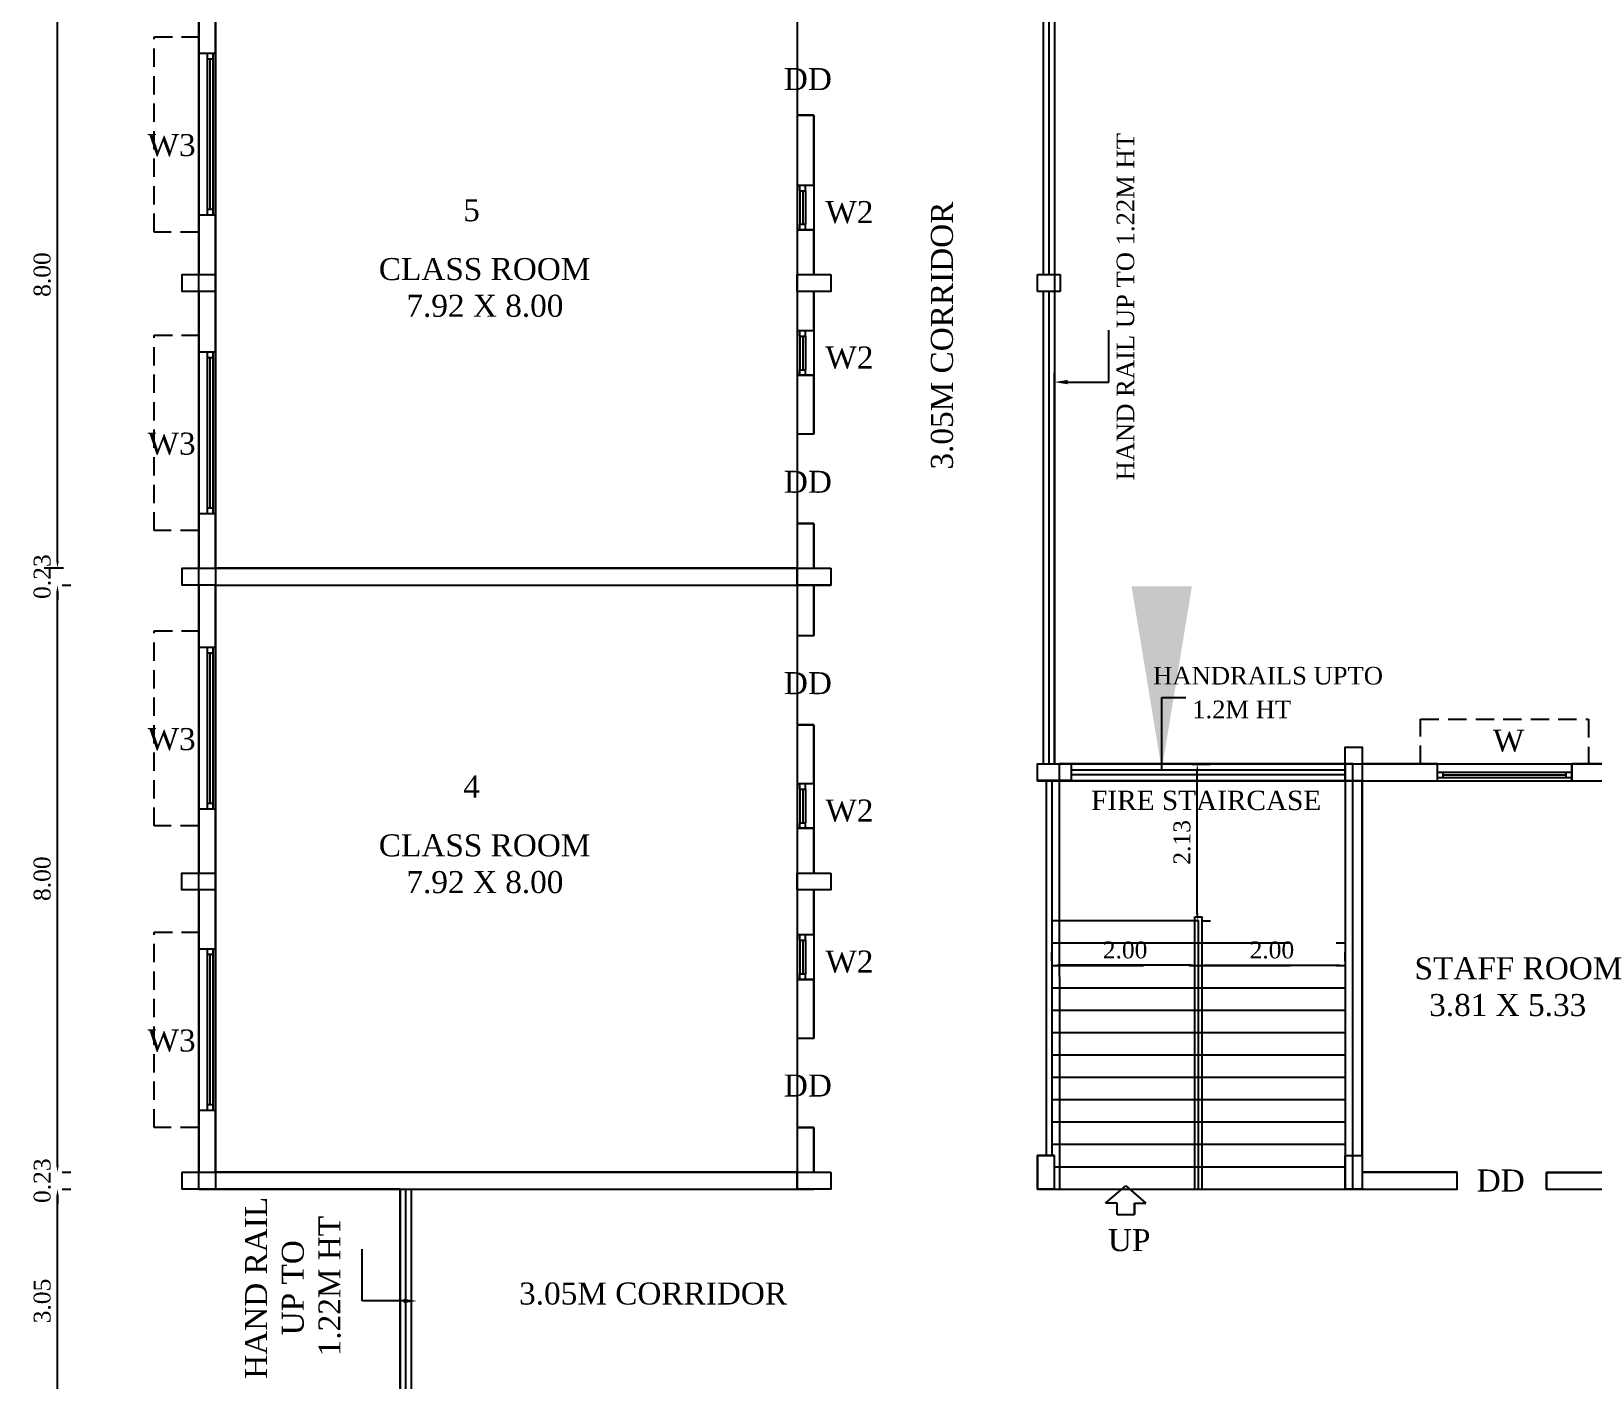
# Model space of a CAD drawing. Header units: metres. Extents: x 3616 to 3987, y 1122 to 1251.
# Drawn here: x 3828.12 to 3849.4, y 1166.84 to 1185.21 of the extents above; entities that cross this region are included whole.
import ezdxf
from ezdxf import colors
from ezdxf.entities.mleader import LeaderData, LeaderLine
from ezdxf.math import Vec2, Vec3

# ---------------------------------------------------------------- set-up
doc = ezdxf.new("R2010")
doc.units = ezdxf.units.M
doc.linetypes.add('DASHED2', pattern=[0.375, 0.25, -0.125])
for name, color, linetype in [('AR_JOINERIES', 251, 'Continuous'), ('BLK_1_FLR_1_BLT_UP_AREA', 26, 'Continuous'), ('BLK_1_FLR_1_FIRESTAIR_1', 1, 'Continuous'), ('BLK_1_FLR_1_REGULAR_ROOM_4', 117, 'Continuous'), ('BLK_1_FLR_1_REGULAR_ROOM_5', 117, 'Continuous')]:
    doc.layers.add(name, color=color, linetype=linetype)
doc.layers.add('text', color=7, linetype='Continuous', lineweight=5)
doc.layers.add('wall 1', color=23, linetype='Continuous', lineweight=18)
doc.styles.add('ANAND', font='times.ttf')
doc.styles.get("Standard").update_dxf_attribs({"font": 'arial.ttf'})
doc.dimstyles.new('ISO-25', dxfattribs={"dimtxt": 2.5, "dimasz": 2.5, "dimexe": 1.25, "dimexo": 0.625, "dimtad": 1, "dimtxsty": 'Standard', "dimcen": 2.5, "dimadec": 0, "dimazin": 0, "dimtfac": 1, "dimtmove": 0, "dimatfit": 3, "dimfxl": 0, "dimarcsym": 0})
doc.dimstyles.new('V1', dxfattribs={"dimtxt": 0.23, "dimasz": 0.1, "dimexe": 0.18, "dimexo": 0.0625, "dimgap": 0.09, "dimtad": 1, "dimzin": 0, "dimdsep": 46, "dimtxsty": 'ANAND', "dimcen": 0.09, "dimadec": 0, "dimazin": 0, "dimtfac": 1, "dimtix": 1, "dimtofl": 0, "dimtmove": 2, "dimatfit": 0, "dimfxl": 0, "dimtolj": 1, "dimtzin": 0, "dimarcsym": 0})

# ---------------------------------------------------------------- blocks, each defined once
blk = doc.blocks.new('W2a')
at = {"layer": 'AR_JOINERIES', "color": 42}
for p, q in [((0, 12), (9, 12)), ((1.5, 9), (1.5, 12)), ((1.5, 9), (4.5, 9)), ((1.5, 9), (1.5, -9)), ((3, 9), (3, -9)), ((4.5, 9), (4.5, 12)), ((4.5, 9), (4.5, -9)), ((0, -12), (9, -12)), ((1.5, -9), (4.5, -9)), ((1.5, -12), (1.5, -9)), ((4.5, -12), (4.5, -9))]:
    blk.add_line(p, q, dxfattribs=at)
blk = doc.blocks.new('*D137')
at = {"color": 0, "lineweight": -2}
for p, q in [((3828.543, 1169.436), (3828.661, 1169.436)), ((3828.481, 1166.488), (3828.481, 1169.336)), ((3828.543, 1166.388), (3828.661, 1166.388))]:
    blk.add_line(p, q, dxfattribs=at)
at = {"color": 0}
for points in [[(3828.464, 1169.336), (3828.497, 1169.336), (3828.481, 1169.436)], [(3828.464, 1166.488), (3828.497, 1166.488), (3828.481, 1166.388)]]:
    blk.add_solid(points, dxfattribs=at)
at = {"layer": 'Defpoints', "color": 0}
for p in [(3828.481, 1169.436), (3828.481, 1169.436), (3828.481, 1166.388)]:
    blk.add_point(p, dxfattribs=at)
at = {"color": 0, "insert": (3828.273, 1167.912), "char_height": 0.23, "attachment_point": 5, "rotation": 90, "style": 'ANAND'}
blk.add_mtext('\\A1;3.05', dxfattribs=at)
blk = doc.blocks.new('*D138')
at = {"color": 0, "lineweight": -2}
for p, q in [((3828.481, 1169.765), (3828.481, 1169.865)), ((3828.543, 1169.665), (3828.661, 1169.665)), ((3828.543, 1169.436), (3828.661, 1169.436)), ((3828.481, 1169.336), (3828.481, 1169.236))]:
    blk.add_line(p, q, dxfattribs=at)
at = {"color": 0}
for points in [[(3828.464, 1169.765), (3828.497, 1169.765), (3828.481, 1169.665)], [(3828.464, 1169.336), (3828.497, 1169.336), (3828.481, 1169.436)]]:
    blk.add_solid(points, dxfattribs=at)
at = {"layer": 'Defpoints', "color": 0}
for p in [(3828.481, 1169.665), (3828.481, 1169.665), (3828.481, 1169.436)]:
    blk.add_point(p, dxfattribs=at)
at = {"color": 0, "insert": (3828.273, 1169.551), "char_height": 0.23, "attachment_point": 5, "rotation": 90, "style": 'ANAND'}
blk.add_mtext('\\A1;0.23', dxfattribs=at)
blk = doc.blocks.new('*D139')
at = {"color": 0, "lineweight": -2}
for p, q in [((3828.543, 1177.666), (3828.661, 1177.666)), ((3828.481, 1169.765), (3828.481, 1177.566)), ((3828.543, 1169.665), (3828.661, 1169.665))]:
    blk.add_line(p, q, dxfattribs=at)
at = {"color": 0}
for points in [[(3828.464, 1177.566), (3828.497, 1177.566), (3828.481, 1177.666)], [(3828.464, 1169.765), (3828.497, 1169.765), (3828.481, 1169.665)]]:
    blk.add_solid(points, dxfattribs=at)
at = {"layer": 'Defpoints', "color": 0}
for p in [(3828.481, 1177.666), (3828.481, 1177.666), (3828.481, 1169.665)]:
    blk.add_point(p, dxfattribs=at)
at = {"color": 0, "insert": (3828.273, 1173.665), "char_height": 0.23, "attachment_point": 5, "rotation": 90, "style": 'ANAND'}
blk.add_mtext('\\A1;8.00', dxfattribs=at)
blk = doc.blocks.new('*D140')
at = {"color": 0, "lineweight": -2}
for p, q in [((3828.481, 1177.995), (3828.481, 1178.095)), ((3828.563, 1177.895), (3828.301, 1177.895)), ((3828.543, 1177.666), (3828.661, 1177.666)), ((3828.481, 1177.566), (3828.481, 1177.466))]:
    blk.add_line(p, q, dxfattribs=at)
at = {"color": 0}
for points in [[(3828.464, 1177.995), (3828.497, 1177.995), (3828.481, 1177.895)], [(3828.464, 1177.566), (3828.497, 1177.566), (3828.481, 1177.666)]]:
    blk.add_solid(points, dxfattribs=at)
at = {"layer": 'Defpoints', "color": 0}
for p in [(3828.481, 1177.895), (3828.626, 1177.895), (3828.481, 1177.666)]:
    blk.add_point(p, dxfattribs=at)
at = {"color": 0, "insert": (3828.273, 1177.78), "char_height": 0.23, "attachment_point": 5, "rotation": 90, "style": 'ANAND'}
blk.add_mtext('\\A1;0.23', dxfattribs=at)
blk = doc.blocks.new('*D141')
at = {"color": 0, "lineweight": -2}
for p, q in [((3828.481, 1177.995), (3828.481, 1185.796)), ((3828.543, 1185.896), (3828.661, 1185.896)), ((3828.563, 1177.895), (3828.301, 1177.895))]:
    blk.add_line(p, q, dxfattribs=at)
at = {"color": 0}
for points in [[(3828.464, 1185.796), (3828.497, 1185.796), (3828.481, 1185.896)], [(3828.464, 1177.995), (3828.497, 1177.995), (3828.481, 1177.895)]]:
    blk.add_solid(points, dxfattribs=at)
at = {"layer": 'Defpoints', "color": 0}
for p in [(3828.481, 1185.896), (3828.481, 1185.896), (3828.626, 1177.895)]:
    blk.add_point(p, dxfattribs=at)
at = {"color": 0, "insert": (3828.273, 1181.895), "char_height": 0.23, "attachment_point": 5, "rotation": 90, "style": 'ANAND'}
blk.add_mtext('\\A1;8.00', dxfattribs=at)
blk = doc.blocks.new('W6a')
at = {"layer": 'AR_JOINERIES', "color": 42}
for p, q in [((-36, 0), (-36, 9)), ((36, 0), (36, 9)), ((36, 4.5), (-36, 4.5)), ((36, 1.5), (-36, 1.5)), ((-33, 1.5), (-33, 4.5)), ((33, 3), (-33, 3)), ((33, 1.5), (33, 4.5))]:
    blk.add_line(p, q, dxfattribs=at)
blk = doc.blocks.new('ARROW')
for p, q in [((-10.5, 6), (0, 15)), ((0, 15), (10.5, 6)), ((-4.5, 6), (-10.5, 6)), ((-4.5, 0), (-4.5, 6)), ((-4.5, 0), (4.5, 0)), ((4.5, 6), (10.5, 6)), ((4.5, 6), (4.5, 0)), ((4.5, 0), (4.5, 6))]:
    blk.add_line(p, q)
blk = doc.blocks.new('*D409')
at = {"layer": 'Defpoints', "color": 0}
for p in [(3842.027, 1172.485), (3842.027, 1172.485), (3844.027, 1172.485)]:
    blk.add_point(p, dxfattribs=at)
at = {"layer": 'wall 1', "color": 0, "lineweight": -2}
for p, q in [((3842.027, 1172.547), (3842.027, 1172.665)), ((3844.027, 1172.547), (3844.027, 1172.665)), ((3843.927, 1172.485), (3842.127, 1172.485))]:
    blk.add_line(p, q, dxfattribs=at)
at = {"layer": 'wall 1', "color": 0}
for points in [[(3842.127, 1172.501), (3842.127, 1172.468), (3842.027, 1172.485)], [(3843.927, 1172.501), (3843.927, 1172.468), (3844.027, 1172.485)]]:
    blk.add_solid(points, dxfattribs=at)
at = {"layer": 'wall 1', "color": 0, "lineweight": -2, "insert": (3843.027, 1172.692), "char_height": 0.23, "attachment_point": 5, "style": 'ANAND'}
blk.add_mtext('\\A1;2.00', dxfattribs=at)
blk = doc.blocks.new('*D410')
at = {"layer": 'Defpoints', "color": 0}
for p in [(3844.027, 1172.485), (3846.027, 1172.485), (3846.027, 1172.485)]:
    blk.add_point(p, dxfattribs=at)
at = {"layer": 'wall 1', "color": 0, "lineweight": -2}
for p, q in [((3844.027, 1172.547), (3844.027, 1172.665)), ((3846.027, 1172.547), (3846.027, 1172.665)), ((3844.127, 1172.485), (3845.927, 1172.485))]:
    blk.add_line(p, q, dxfattribs=at)
at = {"layer": 'wall 1', "color": 0}
for points in [[(3844.127, 1172.501), (3844.127, 1172.468), (3844.027, 1172.485)], [(3845.927, 1172.501), (3845.927, 1172.468), (3846.027, 1172.485)]]:
    blk.add_solid(points, dxfattribs=at)
at = {"layer": 'wall 1', "color": 0, "lineweight": -2, "insert": (3845.027, 1172.692), "char_height": 0.23, "attachment_point": 5, "style": 'ANAND'}
blk.add_mtext('\\A1;2.00', dxfattribs=at)
blk = doc.blocks.new('*D408')
at = {"layer": 'Defpoints', "color": 0}
for p in [(3843.874, 1175.227), (3844.011, 1175.227), (3844.01, 1173.093)]:
    blk.add_point(p, dxfattribs=at)
at = {"layer": 'wall 1', "color": 0, "lineweight": -2}
for p, q in [((3843.937, 1175.227), (3844.191, 1175.227)), ((3844.011, 1173.193), (3844.011, 1175.127)), ((3844.073, 1173.093), (3844.191, 1173.093))]:
    blk.add_line(p, q, dxfattribs=at)
at = {"layer": 'wall 1', "color": 0}
for points in [[(3843.994, 1175.127), (3844.027, 1175.127), (3844.011, 1175.227)], [(3843.994, 1173.193), (3844.027, 1173.193), (3844.011, 1173.093)]]:
    blk.add_solid(points, dxfattribs=at)
at = {"layer": 'wall 1', "color": 0, "lineweight": -2, "insert": (3843.803, 1174.16), "char_height": 0.23, "attachment_point": 5, "rotation": 90, "style": 'ANAND'}
blk.add_mtext('\\A1;2.13', dxfattribs=at)

msp = doc.modelspace()

# ---------------------------------------------------------------- linework, layer by layer
at = {"lineweight": -2}
for p, q in [((3830.63423, 1186.12411, -0.0324), (3830.63423, 1177.89451, -0.0324)), ((3830.40563, 1185.89551, -0.0324), (3830.40563, 1181.89501, -0.0324)), ((3841.91183, 1185.89551, -0.0324), (3841.91183, 1181.89501, -0.0324)), ((3841.98803, 1185.89551, -0.0324), (3841.98803, 1181.89501, -0.0324)), ((3842.06423, 1185.89551, -0.0324), (3842.06423, 1181.89501, -0.0324)), ((3838.55903, 1184.06671, -0.0324), (3838.55903, 1179.72331, -0.0324)), ((3838.55903, 1184.06671, -0.0324), (3838.78763, 1184.06671, -0.0324)), ((3838.78763, 1184.06671, -0.0324), (3838.78763, 1181.89501, -0.0324)), ((3838.55903, 1183.11421, -0.0324), (3838.78763, 1183.11421, -0.0324)), ((3838.55903, 1182.50461, -0.0324), (3838.78763, 1182.50461, -0.0324)), ((3830.17703, 1181.66641, -0.0324), (3830.17703, 1181.89501, -0.0324)), ((3830.17703, 1181.89501, -0.0324), (3830.63423, 1181.89501, -0.0324)), ((3830.63423, 1181.89501, -0.0324), (3830.63423, 1181.66641, -0.0324)), ((3838.55903, 1181.66641, -0.0324), (3838.55903, 1181.89501, -0.0324)), ((3838.55903, 1181.89501, -0.0324), (3839.01623, 1181.89501, -0.0324)), ((3839.01623, 1181.89501, -0.0324), (3839.01623, 1181.66641, -0.0324)), ((3841.83563, 1181.66641, -0.0324), (3841.83563, 1181.89501, -0.0324)), ((3841.83563, 1181.89501, -0.0324), (3842.14043, 1181.89501, -0.0324)), ((3842.14043, 1181.89501, -0.0324), (3842.14043, 1181.66641, -0.0324)), ((3830.63423, 1181.66641, -0.0324), (3830.17703, 1181.66641, -0.0324)), ((3830.40563, 1181.66641, -0.0324), (3830.40563, 1177.89451, -0.0324)), ((3839.01623, 1181.66641, -0.0324), (3838.55903, 1181.66641, -0.0324)), ((3838.78763, 1181.66641, -0.0324), (3838.78763, 1179.72331, -0.0324)), ((3842.14043, 1181.66641, -0.0324), (3841.83563, 1181.66641, -0.0324)), ((3841.91007, 1181.66641, -0.0324), (3841.91007, 1175.22785, -0.0324)), ((3841.98627, 1181.66641, -0.0324), (3841.98627, 1175.22785, -0.0324)), ((3842.06423, 1181.66641, -0.0324), (3842.06423, 1175.22785, -0.0324)), ((3838.55903, 1181.13301, -0.0324), (3838.78763, 1181.13301, -0.0324)), ((3838.55903, 1180.52341, -0.0324), (3838.78763, 1180.52341, -0.0324)), ((3838.55903, 1179.72331, -0.0324), (3838.78763, 1179.72331, -0.0324)), ((3838.55903, 1178.50411, -0.0324), (3838.55903, 1176.98026, -0.0324)), ((3838.55903, 1178.50411, -0.0324), (3838.78763, 1178.50411, -0.0324)), ((3838.78763, 1178.50411, -0.0324), (3838.78763, 1177.89451, -0.0324)), ((3830.17703, 1177.66591, -0.0324), (3830.17703, 1177.89451, -0.0324)), ((3830.17703, 1177.89451, -0.0324), (3830.63423, 1177.89451, -0.0324)), ((3830.63423, 1177.89451, -0.0324), (3839.01623, 1177.89451, -0.0324)), ((3830.63423, 1177.89451, -0.0324), (3830.63423, 1177.66591, -0.0324)), ((3838.55903, 1177.66591, -0.0324), (3838.55903, 1177.89451, -0.0324)), ((3838.55903, 1177.89451, -0.0324), (3839.01623, 1177.89451, -0.0324)), ((3839.01623, 1177.89451, -0.0324), (3839.01623, 1177.66591, -0.0324)), ((3830.63423, 1177.66591, -0.0324), (3830.17703, 1177.66591, -0.0324)), ((3830.40563, 1177.66591, -0.0324), (3830.40563, 1173.74161, -0.0324)), ((3830.63423, 1177.66591, -0.0324), (3830.63423, 1169.66491, -0.0324)), ((3830.63423, 1177.66591, -0.0324), (3839.01623, 1177.66591, -0.0324)), ((3839.01623, 1177.66591, -0.0324), (3838.55903, 1177.66591, -0.0324)), ((3838.78763, 1177.66591, -0.0324), (3838.78763, 1176.98026, -0.0324)), ((3838.55903, 1176.98026, -0.0324), (3838.78763, 1176.98026, -0.0324)), ((3838.55903, 1175.76091, -0.0324), (3838.55903, 1171.49371, -0.0324)), ((3838.55903, 1175.76091, -0.0324), (3838.78763, 1175.76091, -0.0324)), ((3838.78763, 1175.76091, -0.0324), (3838.78763, 1173.74161, -0.0324)), ((3846.02663, 1175.00257, -0.0324), (3846.02663, 1175.45977, -0.0324)), ((3846.02663, 1175.45645, -0.0324), (3846.25523, 1175.45645, -0.0324)), ((3846.02663, 1174.99925, -0.0324), (3846.02663, 1175.45645, -0.0324)), ((3846.25523, 1175.45645, -0.0324), (3846.25523, 1174.99925, -0.0324)), ((3841.83563, 1175.23117, -0.0324), (3846.02663, 1175.23027, -0.0324)), ((3841.83563, 1175.00497, -0.0324), (3841.83563, 1175.23117, -0.0324)), ((3841.83563, 1175.22785, -0.0324), (3846.02663, 1175.22785, -0.0324)), ((3841.83563, 1174.99925, -0.0324), (3841.83563, 1175.22785, -0.0324)), ((3841.83563, 1175.22785, -0.0324), (3842.14043, 1175.22785, -0.0324)), ((3846.02663, 1175.23022, -0.0324), (3846.02663, 1169.43665, -0.0324)), ((3846.25523, 1175.23022, -0.0324), (3846.25523, 1169.43665, -0.0324)), ((3846.25523, 1175.22785, -0.0324), (3850.06523, 1175.22785, -0.0324)), ((3838.55903, 1174.96081, -0.0324), (3838.78763, 1174.96081, -0.0324)), ((3841.83563, 1174.99925, -0.0324), (3846.25523, 1174.99925, -0.0324)), ((3842.14043, 1174.99925, -0.0324), (3841.83563, 1174.99925, -0.0324)), ((3841.95043, 1175.00247, -0.0324), (3841.95043, 1169.89385, -0.0324)), ((3842.02663, 1175.00247, -0.0324), (3842.02663, 1169.89385, -0.0324)), ((3846.25523, 1174.99925, -0.0324), (3846.02663, 1174.99925, -0.0324)), ((3846.2552, 1174.99925, -0.0324), (3850.06523, 1174.99825, -0.0324)), ((3838.55903, 1174.35121, -0.0324), (3838.78763, 1174.35121, -0.0324)), ((3830.63423, 1173.74161, -0.0324), (3830.63423, 1173.51301, -0.0324)), ((3838.55903, 1173.51301, -0.0324), (3838.55903, 1173.74161, -0.0324)), ((3838.55903, 1173.74161, -0.0324), (3839.01623, 1173.74161, -0.0324)), ((3839.01623, 1173.74161, -0.0324), (3839.01623, 1173.51301, -0.0324)), ((3830.40563, 1173.51301, -0.0324), (3830.40563, 1169.66491, -0.0324)), ((3839.01623, 1173.51301, -0.0324), (3838.55903, 1173.51301, -0.0324)), ((3838.78763, 1173.51301, -0.0324), (3838.78763, 1171.49371, -0.0324)), ((3843.97583, 1171.26545, -0.0324), (3843.97583, 1173.14505, -0.0324)), ((3844.02663, 1169.43665, -0.0324), (3844.02663, 1173.09425, -0.0324)), ((3844.07743, 1169.43665, -0.0324), (3844.07743, 1173.14505, -0.0324)), ((3838.55903, 1172.90341, -0.0324), (3838.78763, 1172.90341, -0.0324)), ((3838.55903, 1172.29381, -0.0324), (3838.78763, 1172.29381, -0.0324)), ((3838.55903, 1171.49371, -0.0324), (3838.78763, 1171.49371, -0.0324)), ((3843.97583, 1169.43665, -0.0324), (3843.97583, 1171.26545, -0.0324)), ((3844.02663, 1169.43665, -0.0324), (3844.02663, 1171.26545, -0.0324)), ((3838.55903, 1170.27451, -0.0324), (3838.55903, 1169.43631, -0.0324)), ((3838.55903, 1170.27451, -0.0324), (3838.78763, 1170.27451, -0.0324)), ((3838.78763, 1170.27451, -0.0324), (3838.78763, 1169.66491, -0.0324)), ((3846.02663, 1169.89385, -0.0324), (3846.25523, 1169.89385, -0.0324)), ((3846.02663, 1169.43665, -0.0324), (3846.02663, 1169.89385, -0.0324)), ((3846.25523, 1169.89385, -0.0324), (3846.25523, 1169.43665, -0.0324)), ((3830.17703, 1169.43631, -0.0324), (3830.17703, 1169.66491, -0.0324)), ((3830.17703, 1169.66491, -0.0324), (3830.63423, 1169.66491, -0.0324)), ((3830.63423, 1169.66491, -0.0324), (3838.78763, 1169.66491, -0.0324)), ((3830.63423, 1169.66491, -0.0324), (3830.63423, 1169.43631, -0.0324)), ((3838.55903, 1169.43631, -0.0324), (3838.55903, 1169.66491, -0.0324)), ((3838.55903, 1169.66491, -0.0324), (3839.01623, 1169.66491, -0.0324)), ((3839.01623, 1169.66491, -0.0324), (3839.01623, 1169.43631, -0.0324)), ((3846.25392, 1169.66525, -0.0324), (3847.54934, 1169.66491, -0.0324)), ((3847.54928, 1169.43631, -0.0324), (3847.54934, 1169.66491, -0.0324)), ((3848.76848, 1169.43631, -0.0324), (3848.76854, 1169.66459, -0.0324)), ((3848.76854, 1169.66459, -0.0324), (3850.06395, 1169.66425, -0.0324)), ((3830.63423, 1169.43631, -0.0324), (3830.17703, 1169.43631, -0.0324)), ((3830.40563, 1169.43631, -0.0324), (3838.78763, 1169.43631, -0.0324)), ((3833.14809, 1169.43631, -0.0324), (3833.14809, 1166.38831, -0.0324)), ((3833.22429, 1169.43631, -0.0324), (3833.22429, 1166.38831, -0.0324)), ((3833.30049, 1169.43631, -0.0324), (3833.30049, 1166.38831, -0.0324)), ((3839.01623, 1169.43631, -0.0324), (3838.55903, 1169.43631, -0.0324)), ((3846.02663, 1169.43665, -0.0324), (3846.25523, 1169.43665, -0.0324)), ((3846.25523, 1169.43665, -0.0324), (3846.02663, 1169.43665, -0.0324)), ((3846.25386, 1169.43665, -0.0324), (3847.54928, 1169.43631, -0.0324)), ((3848.76848, 1169.43631, -0.0324), (3850.06523, 1169.43631, -0.0324))]:
    msp.add_line(p, q, dxfattribs=at)
at = {"linetype": 'DASHED2'}
for p, q in [((3829.79563, 1182.47496, -0.0324), (3829.79563, 1185.13496, -0.0324)), ((3829.79563, 1185.13496, -0.0324), (3830.40563, 1185.13496, -0.0324)), ((3830.40563, 1182.47496, -0.0324), (3829.79563, 1182.47496, -0.0324)), ((3829.79563, 1178.40782, -0.0324), (3829.79563, 1181.06782, -0.0324)), ((3829.79563, 1181.06782, -0.0324), (3830.40563, 1181.06782, -0.0324)), ((3830.40563, 1178.40782, -0.0324), (3829.79563, 1178.40782, -0.0324)), ((3829.79563, 1174.38295, -0.0324), (3829.79563, 1177.04295, -0.0324)), ((3829.79563, 1177.04295, -0.0324), (3830.40563, 1177.04295, -0.0324)), ((3847.05393, 1175.22785, -0.0324), (3847.05393, 1175.83785, -0.0324)), ((3847.05393, 1175.83785, -0.0324), (3849.34273, 1175.83785, -0.0324)), ((3849.34273, 1175.83785, -0.0324), (3849.34273, 1175.22785, -0.0324)), ((3830.40563, 1174.38295, -0.0324), (3829.79563, 1174.38295, -0.0324)), ((3829.79563, 1170.27643, -0.0324), (3829.79563, 1172.93643, -0.0324)), ((3829.79563, 1172.93643, -0.0324), (3830.40563, 1172.93643, -0.0324)), ((3830.40563, 1170.27643, -0.0324), (3829.79563, 1170.27643, -0.0324))]:
    msp.add_line(p, q, dxfattribs=at)
for p, q in [((3830.63423, 1184.90496, -0.0324), (3830.40563, 1184.90496, -0.0324)), ((3830.51993, 1184.90496, -0.0324), (3830.51993, 1182.70496, -0.0324)), ((3830.59613, 1184.90496, -0.0324), (3830.59613, 1182.70496, -0.0324)), ((3830.59613, 1184.82876, -0.0324), (3830.51993, 1184.82876, -0.0324)), ((3830.55803, 1184.82876, -0.0324), (3830.55803, 1182.78116, -0.0324)), ((3830.59613, 1182.78116, -0.0324), (3830.51993, 1182.78116, -0.0324)), ((3830.63423, 1182.70496, -0.0324), (3830.40563, 1182.70496, -0.0324)), ((3842.80729, 1180.43042, -0.0324), (3842.80729, 1181.13816, -0.0324)), ((3830.63423, 1180.83782, -0.0324), (3830.40563, 1180.83782, -0.0324)), ((3830.51993, 1180.83782, -0.0324), (3830.51993, 1178.63782, -0.0324)), ((3830.59613, 1180.76162, -0.0324), (3830.51993, 1180.76162, -0.0324)), ((3830.55803, 1180.76162, -0.0324), (3830.55803, 1178.71402, -0.0324)), ((3830.59613, 1180.83782, -0.0324), (3830.59613, 1178.63782, -0.0324)), ((3830.63423, 1178.63782, -0.0324), (3830.40563, 1178.63782, -0.0324)), ((3830.59613, 1178.71402, -0.0324), (3830.51993, 1178.71402, -0.0324)), ((3830.63423, 1176.81295, -0.0324), (3830.40563, 1176.81295, -0.0324)), ((3830.51993, 1176.81295, -0.0324), (3830.51993, 1174.61295, -0.0324)), ((3830.59613, 1176.81295, -0.0324), (3830.59613, 1174.61295, -0.0324)), ((3830.59613, 1176.73675, -0.0324), (3830.51993, 1176.73675, -0.0324)), ((3830.55803, 1176.73675, -0.0324), (3830.55803, 1174.68915, -0.0324)), ((3830.59613, 1174.68915, -0.0324), (3830.51993, 1174.68915, -0.0324)), ((3830.63423, 1174.61295, -0.0324), (3830.40563, 1174.61295, -0.0324)), ((3830.63423, 1172.70643, -0.0324), (3830.40563, 1172.70643, -0.0324)), ((3830.51993, 1172.70643, -0.0324), (3830.51993, 1170.50643, -0.0324)), ((3830.59613, 1172.63023, -0.0324), (3830.51993, 1172.63023, -0.0324)), ((3830.55803, 1172.63023, -0.0324), (3830.55803, 1170.58263, -0.0324)), ((3830.59613, 1172.70643, -0.0324), (3830.59613, 1170.50643, -0.0324)), ((3830.63423, 1170.50643, -0.0324), (3830.40563, 1170.50643, -0.0324)), ((3830.59613, 1170.58263, -0.0324), (3830.51993, 1170.58263, -0.0324)), ((3832.63363, 1167.91231, -0.0324), (3832.63363, 1168.62006, -0.0324))]:
    msp.add_line(p, q)
at = {"color": 7, "lineweight": -2}
for p, q in [((3846.02663, 1174.99925, -0.0324), (3846.02663, 1175.45645, -0.0324)), ((3841.83563, 1169.89385, -0.0324), (3842.06423, 1169.89385, -0.0324)), ((3841.83563, 1169.43665, -0.0324), (3841.83563, 1169.89385, -0.0324)), ((3842.06423, 1169.43665, -0.0324), (3841.83563, 1169.43665, -0.0324)), ((3842.06423, 1169.43665, -0.0324), (3841.83563, 1169.43665, -0.0324))]:
    msp.add_line(p, q, dxfattribs=at)
at = {"color": 5}
for p, q in [((3842.29283, 1175.14628, -0.0324), (3846.02663, 1175.14628, -0.0324)), ((3842.29283, 1175.08322, -0.0324), (3846.02663, 1175.08322, -0.0324))]:
    msp.add_line(p, q, dxfattribs=at)
at = {"linetype": 'DASHED2', "lineweight": -2, "ltscale": 5}
for p, q in [((3843.97583, 1173.14505, -0.0324), (3844.07743, 1173.14505, -0.0324)), ((3844.02663, 1171.26545, -0.0324), (3844.02663, 1173.09425, -0.0324)), ((3842.02663, 1172.48465, -0.0324), (3844.02663, 1172.48465, -0.0324)), ((3844.02663, 1172.48465, -0.0324), (3846.02663, 1172.48465, -0.0324))]:
    msp.add_line(p, q, dxfattribs=at)
at = {"lineweight": -2, "elevation": -0.0324}
for points in [[(3838.78763, 1184.06671), (3838.71989, 1184.06671), (3838.55903, 1184.06671), (3838.55903, 1183.11421), (3838.78763, 1183.11421)], [(3838.78763, 1182.50461), (3838.55903, 1182.50461), (3838.55903, 1181.89501), (3838.78763, 1181.89501)], [(3830.63423, 1181.89501), (3830.63423, 1181.66641), (3830.17703, 1181.66641), (3830.17703, 1181.89501)], [(3839.01623, 1181.89501), (3839.01623, 1181.66641), (3838.55903, 1181.66641), (3838.55903, 1181.89501)], [(3838.78763, 1181.66641), (3838.55903, 1181.66641), (3838.55903, 1181.13301), (3838.78763, 1181.13301)], [(3838.78763, 1180.29547), (3838.78763, 1180.52341), (3838.55903, 1180.52341), (3838.55903, 1179.72331), (3838.78763, 1179.72331)], [(3838.78763, 1178.50411), (3838.71989, 1178.50411), (3838.55903, 1178.50411), (3838.55903, 1177.89451), (3838.78763, 1177.89451)], [(3830.63423, 1177.89451), (3830.63423, 1177.66591), (3830.17703, 1177.66591), (3830.17703, 1177.89451)], [(3839.01623, 1177.89451), (3839.01623, 1177.66591), (3838.55903, 1177.66591), (3838.55903, 1177.89451)], [(3838.78763, 1177.55227), (3838.78763, 1177.66591), (3838.55903, 1177.66591), (3838.55903, 1176.98026), (3838.78763, 1176.98026)], [(3838.78763, 1175.76091), (3838.71989, 1175.76091), (3838.55903, 1175.76091), (3838.55903, 1174.96081), (3838.78763, 1174.96081)], [(3846.02663, 1175.45645), (3846.25523, 1175.45645), (3846.25523, 1174.99925), (3846.02663, 1174.99925)], [(3842.29283, 1175.23117), (3842.29283, 1175.00497), (3841.83563, 1175.00497), (3841.83563, 1175.23117)], [(3842.29283, 1175.22785), (3842.29283, 1174.99925), (3841.83563, 1174.99925), (3841.83563, 1175.22785)], [(3847.28393, 1175.22785), (3846.25523, 1175.22785), (3846.25523, 1174.99925), (3847.28393, 1174.99925)], [(3850.06523, 1175.22785), (3849.11273, 1175.22785), (3849.11273, 1174.99925), (3850.06523, 1174.99925)], [(3846.25523, 1174.99925), (3846.02663, 1174.99925), (3846.02663, 1169.89385), (3846.25523, 1169.89385)], [(3838.78763, 1174.35121), (3838.55903, 1174.35121), (3838.55903, 1173.74161), (3838.78763, 1173.74161)], [(3830.63423, 1173.74161), (3830.63423, 1173.51301), (3830.17511, 1173.51301), (3830.17511, 1173.74161)], [(3839.01623, 1173.74161), (3839.01623, 1173.51301), (3838.55903, 1173.51301), (3838.55903, 1173.74161)], [(3838.78763, 1173.51301), (3838.55903, 1173.51301), (3838.55903, 1172.90341), (3838.78763, 1172.90341)], [(3838.78763, 1172.06587), (3838.78763, 1172.29381), (3838.55903, 1172.29381), (3838.55903, 1171.49371), (3838.78763, 1171.49371)], [(3838.78763, 1170.27451), (3838.71989, 1170.27451), (3838.55903, 1170.27451), (3838.55903, 1169.66491), (3838.78763, 1169.66491)], [(3830.63423, 1169.66491), (3830.63423, 1169.43631), (3830.17703, 1169.43631), (3830.17703, 1169.66491)], [(3839.01623, 1169.66491), (3839.01623, 1169.43631), (3838.55903, 1169.43631), (3838.55903, 1169.66491)], [(3847.54934, 1169.66491), (3846.25523, 1169.66525), (3846.25523, 1169.43665), (3847.54928, 1169.43631), (3847.54928, 1169.50404)], [(3850.06523, 1169.66425), (3848.76854, 1169.66459), (3848.76848, 1169.43631), (3850.06523, 1169.43631)]]:
    msp.add_lwpolyline(points, close=True, dxfattribs=at)
at = {"color": 5, "elevation": -0.0324}
for points in [[(3846.02663, 1175.22707), (3842.29283, 1175.22707), (3842.29283, 1175.00243), (3846.02663, 1175.00243)], [(3842.06423, 1169.89385), (3841.83563, 1169.89385), (3841.83563, 1169.43665), (3842.06423, 1169.43665)]]:
    msp.add_lwpolyline(points, close=True, dxfattribs=at)
at = {"layer": 'BLK_1_FLR_1_BLT_UP_AREA', "color": 26, "ltscale": 400, "elevation": -0.0324}
msp.add_lwpolyline([(3830.40563, 1205.17411), (3858.52343, 1205.17411), (3858.52343, 1194.12511), (3846.25523, 1194.12511), (3846.25523, 1185.89551), (3842.06423, 1185.89551), (3842.06195, 1175.2278), (3850.06523, 1175.22951), (3850.06523, 1177.89616), (3866.75303, 1177.89291), (3866.75303, 1158.61591), (3841.83563, 1158.61591), (3841.83563, 1159.94941), (3838.78763, 1159.94941), (3838.78763, 1158.61591), (3830.40563, 1158.61591), (3830.40563, 1166.38831), (3833.14883, 1166.38831), (3833.14883, 1169.43631), (3830.40563, 1169.43631)], close=True, dxfattribs=at)
at = {"layer": 'BLK_1_FLR_1_FIRESTAIR_1', "linetype": 'Continuous', "elevation": -0.0324}
msp.add_lwpolyline([(3842.13175, 1169.43422), (3846.13175, 1169.43502), (3846.13058, 1175.22867), (3842.13058, 1175.22782)], close=True, dxfattribs=at)
at = {"layer": 'BLK_1_FLR_1_REGULAR_ROOM_4', "color": 3, "elevation": -0.0324}
msp.add_lwpolyline([(3830.63423, 1177.66591), (3838.55903, 1177.66591), (3838.55903, 1169.66491), (3830.63423, 1169.66491)], close=True, dxfattribs=at)
at = {"layer": 'BLK_1_FLR_1_REGULAR_ROOM_5', "color": 3, "elevation": -0.0324}
msp.add_lwpolyline([(3830.63423, 1185.89551), (3838.55903, 1185.89551), (3838.55903, 1177.89451), (3830.63423, 1177.89451)], close=True, dxfattribs=at)
at = {"layer": 'wall 1', "lineweight": -2}
for p, q in [((3841.83563, 1175.22796, -0.0324), (3846.02663, 1175.22707, -0.0324)), ((3842.02663, 1173.09425, -0.0324), (3844.02663, 1173.09425, -0.0324)), ((3842.02663, 1172.78945, -0.0324), (3844.02663, 1172.78945, -0.0324)), ((3842.02663, 1172.17985, -0.0324), (3844.02663, 1172.17985, -0.0324)), ((3844.02663, 1172.17985, -0.0324), (3846.02663, 1172.17985, -0.0324)), ((3842.02663, 1171.87505, -0.0324), (3844.02663, 1171.87505, -0.0324)), ((3844.02663, 1171.87505, -0.0324), (3846.02663, 1171.87505, -0.0324)), ((3842.02663, 1171.57025, -0.0324), (3844.02663, 1171.57025, -0.0324)), ((3844.02663, 1171.57025, -0.0324), (3846.02663, 1171.57025, -0.0324)), ((3842.02663, 1171.26545, -0.0324), (3844.02663, 1171.26545, -0.0324)), ((3844.02663, 1171.26545, -0.0324), (3846.02663, 1171.26545, -0.0324)), ((3842.02663, 1170.96065, -0.0324), (3844.02663, 1170.96065, -0.0324)), ((3844.02663, 1170.96065, -0.0324), (3846.02663, 1170.96065, -0.0324)), ((3842.02663, 1170.65585, -0.0324), (3844.02663, 1170.65585, -0.0324)), ((3844.02663, 1170.65585, -0.0324), (3846.02663, 1170.65585, -0.0324)), ((3842.02663, 1170.35105, -0.0324), (3844.02663, 1170.35105, -0.0324)), ((3844.02663, 1170.35105, -0.0324), (3846.02663, 1170.35105, -0.0324)), ((3842.02663, 1170.04625, -0.0324), (3844.02663, 1170.04625, -0.0324)), ((3844.02663, 1170.04625, -0.0324), (3846.02663, 1170.04625, -0.0324)), ((3842.06423, 1169.74145, -0.0324), (3844.02663, 1169.74145, -0.0324)), ((3844.02663, 1169.74145, -0.0324), (3846.02663, 1169.74145, -0.0324)), ((3842.02663, 1169.43665, -0.0324), (3844.02663, 1169.43665, -0.0324)), ((3844.02663, 1169.43665, -0.0324), (3846.02663, 1169.43665, -0.0324))]:
    msp.add_line(p, q, dxfattribs=at)
at = {"layer": 'wall 1', "linetype": 'DASHED2', "lineweight": -2, "ltscale": 5}
msp.add_line((3844.02663, 1172.78945, -0.0324), (3846.02663, 1172.78945, -0.0324), dxfattribs=at)

# ---------------------------------------------------------------- block references
at = {"lineweight": -2, "xscale": 0.0254, "yscale": 0.0254, "zscale": 0.0254}
for name, p in [('W2a', (3838.55903, 1182.80941, -0.0324)), ('W2a', (3838.55903, 1180.82821, -0.0324)), ('W6a', (3848.19833, 1174.99925, -0.0324)), ('W2a', (3838.55903, 1174.65601, -0.0324)), ('W2a', (3838.55903, 1172.59861, -0.0324))]:
    msp.add_blockref(name, p, dxfattribs=at)
at = {"xscale": 0.02619375, "yscale": 0.02619375, "zscale": 0.02619375}
msp.add_blockref('ARROW', (3843.03665, 1169.0886, -0.0324), dxfattribs=at)

# ---------------------------------------------------------------- texts
at = {"style": 'ANAND'}
for s, p in [('DD', (3838.3776, 1184.40875, -0.0324)), ('W3', (3829.70784, 1183.5092, -0.0324)), ('5', (3834.00848, 1182.62196, -0.0324)), ('W2', (3838.94387, 1182.59673, -0.0324)), ('W2', (3838.94387, 1180.61553, -0.0324)), ('W3', (3829.70784, 1179.44205, -0.0324)), ('DD', (3838.3776, 1178.92235, -0.0324)), ('DD', (3838.3776, 1176.17915, -0.0324)), ('W3', (3829.70784, 1175.41719, -0.0324)), ('W', (3848.03808, 1175.3958, -0.0324)), ('4', (3834.00848, 1174.77097, -0.0324)), ('W2', (3838.94387, 1174.44333, -0.0324)), ('W2', (3838.94387, 1172.38593, -0.0324)), ('W3', (3829.70784, 1171.31066, -0.0324)), ('DD', (3838.3776, 1170.69735, -0.0324)), ('DD', (3847.81777, 1169.40339, -0.0324)), ('UP', (3842.79333, 1168.59095, -0.0324)), ('3.05M CORRIDOR ', (3834.7701, 1167.86374, -0.0324))]:
    msp.add_text(s, height=0.3, dxfattribs=at).set_placement(p)
for s, height, p in [('HAND RAIL UP TO 1.22M HT', 0.24, (3843.15123, 1179.09086, -0.0324)), ('3.05M CORRIDOR ', 0.3, (3840.681, 1179.2386, -0.0324))]:
    msp.add_text(s, height=height, rotation=90, dxfattribs=at).set_placement(p)
at = {"char_height": 0.3, "attachment_point": 1, "style": 'ANAND'}
for s, insert, width in [('{\\W1.921818; }CLASS ROOM   \\P{\\W5.234318; }7.92 X 8.00', (3832.64115, 1182.12021, -0.0324), 3.2188771), ('{\\W1.921818; }CLASS ROOM   \\P{\\W5.234318; }7.92 X 8.00', (3832.64115, 1174.26923, -0.0324), 3.2188771), ('{\\W6.223632; }   STAFF ROOM\\P{\\W5.49414;  }3.81 X 5.33', (3845.92571, 1172.59448, -0.06481), 4.4708003)]:
    msp.add_mtext(s, dxfattribs=dict(at, insert=insert, width=width))
at = {"insert": (3831.03581, 1165.10969, -0.0324), "char_height": 0.3, "width": 5.8119722, "attachment_point": 1, "rotation": 90, "style": 'ANAND'}
msp.add_mtext('{\\W7.68735;  }HAND RAIL \\P{\\W6.86871;   }UP TO \\P{\\W9.04037;  }1.22M HT', dxfattribs=at)
at = {"layer": 'text', "style": 'ANAND'}
for s, p in [('HANDRAILS UPTO ', (3843.40931, 1176.31077, -0.0324)), ('1.2M HT', (3843.94148, 1175.85077, -0.0324))]:
    msp.add_text(s, height=0.24, dxfattribs=at).set_placement(p)
at = {"layer": 'text', "insert": (3841.62844, 1174.86395, -0.0324), "char_height": 0.264, "width": 4.8793978, "attachment_point": 1, "style": 'ANAND'}
msp.add_mtext('{\\W9.388008; }FIRE STAIRCASE', dxfattribs=at)

# ---------------------------------------------------------------- dimensions: what is measured, and where the dimension line sits
for base, p1, p2, picture, middle in [((3828.48077, 1185.89551, -0.0324), (3828.62578, 1177.89451, -0.0324), (3828.48077, 1185.89551, -0.0324), '*D141', (3828.27345, 1181.89501, -0.0324)), ((3828.48077, 1177.89451, -0.0324), (3828.48077, 1177.66591, -0.0324), (3828.62578, 1177.89451, -0.0324), '*D140', (3828.27345, 1177.78021, -0.0324)), ((3828.48077, 1177.66591, -0.0324), (3828.48077, 1169.66491, -0.0324), (3828.48077, 1177.66591, -0.0324), '*D139', (3828.27345, 1173.66541, -0.0324)), ((3828.48077, 1169.66491, -0.0324), (3828.48077, 1169.43631, -0.0324), (3828.48077, 1169.66491, -0.0324), '*D138', (3828.27345, 1169.55061, -0.0324)), ((3828.48077, 1169.43631, -0.0324), (3828.48077, 1166.38831, -0.0324), (3828.48077, 1169.43631, -0.0324), '*D137', (3828.27345, 1167.91231, -0.0324))]:
    dim = msp.add_linear_dim(base=base, p1=p1, p2=p2, angle=90, dimstyle='V1')
    dim.commit()
    dim.dimension.update_dxf_attribs({"geometry": picture, "text_midpoint": middle})
at = {"layer": 'wall 1', "lineweight": -2}
dim = msp.add_linear_dim(base=(3844.01082, 1175.22707, -0.0324), p1=(3844.01045, 1173.09347, -0.0324), p2=(3843.87427, 1175.22707, -0.0324), angle=90, dimstyle='V1', dxfattribs=at)
dim.commit()
dim.dimension.update_dxf_attribs({"geometry": '*D408', "text_midpoint": (3843.8035, 1174.16027, -0.0324)})
for base, p2, picture, middle in [((3842.02663, 1172.48465, -0.0324), (3842.02663, 1172.48465, -0.0324), '*D409', (3843.02663, 1172.69197, -0.0324)), ((3846.02663, 1172.48465, -0.0324), (3846.02663, 1172.48465, -0.0324), '*D410', (3845.02663, 1172.69197, -0.0324))]:
    dim = msp.add_linear_dim(base=base, p1=(3844.02663, 1172.48465, -0.0324), p2=p2, dimstyle='V1', dxfattribs=at)
    dim.commit()
    dim.dimension.update_dxf_attribs({"geometry": picture, "text_midpoint": middle})

# ---------------------------------------------------------------- leaders
at = {"color": 5}
msp.add_leader([(3843.52635, 1175.14628, -0.0324), (3843.52635, 1176.13157, -0.0324), (3843.85412, 1176.13157, -0.0324)], dimstyle='ISO-25', override={"dimgap": 0.625, "dimtad": 0}, dxfattribs=at)
ml = msp.add_multileader_mtext('Standard')
ml.set_content('', color=256)
ml.set_leader_properties()
ml.build(insert=Vec2(0, 0))
ml.multileader.update_dxf_attribs({"dogleg_length": 0.36, "arrow_head_size": 0.18})
ctx = ml.context
ctx.base_point, ctx.char_height, ctx.arrow_head_size, ctx.landing_gap_size, ctx.plane_origin = Vec3(3842.80729, 1180.43042, -0.0324), 0.18, 0.18, 0.09, Vec3(3842.06423, 1180.43042, -0.0324)
notes = []
notes.append((ctx, [(0, (1, 1, 0), (3842.44729, 1180.43042, -0.0324), (1, 0), 0.36, [(0, [(3842.06423, 1180.43042, -0.0324)], 0, [])])]))
ctx.mtext.insert, ctx.mtext.flow_direction = Vec3(3842.89729, 1180.52042, -0.0324), 5
ml = msp.add_multileader_mtext('Standard')
ml.set_content('', color=256)
ml.set_leader_properties()
ml.build(insert=Vec2(0, 0))
ml.multileader.update_dxf_attribs({"dogleg_length": 0.36, "arrow_head_size": 0.18})
ctx = ml.context
ctx.base_point, ctx.char_height, ctx.arrow_head_size, ctx.landing_gap_size, ctx.plane_origin = Vec3(3832.45363, 1167.91231, -0.0324), 0.18, 0.18, 0.09, Vec3(3833.37669, 1167.91231, -0.0324)
ctx.text_align_type = 2
notes.append((ctx, [(0, (1, 1, 0), (3832.99363, 1167.91231, -0.0324), (-1, 0), 0.36, [(0, [(3833.37669, 1167.91231, -0.0324)], 0, [])])]))
ctx.mtext.insert, ctx.mtext.alignment, ctx.mtext.flow_direction = Vec3(3832.54363, 1168.00231, -0.0324), 3, 5
for ctx, leaders in notes:
    for number, flags, end, landing, length, lines in leaders:
        leader = LeaderData()
        leader.index, (leader.has_last_leader_line, leader.has_dogleg_vector, leader.attachment_direction) = number, flags
        leader.last_leader_point, leader.dogleg_vector, leader.dogleg_length = Vec3(end), Vec3(landing), length
        for number, points, colour, breaks in lines:
            line = LeaderLine()
            line.index, line.vertices, line.color, line.breaks = number, Vec3.list(points), colors.encode_raw_color(colour), breaks
            leader.lines.append(line)
        ctx.leaders.append(leader)

doc.saveas('drawing.dxf')
